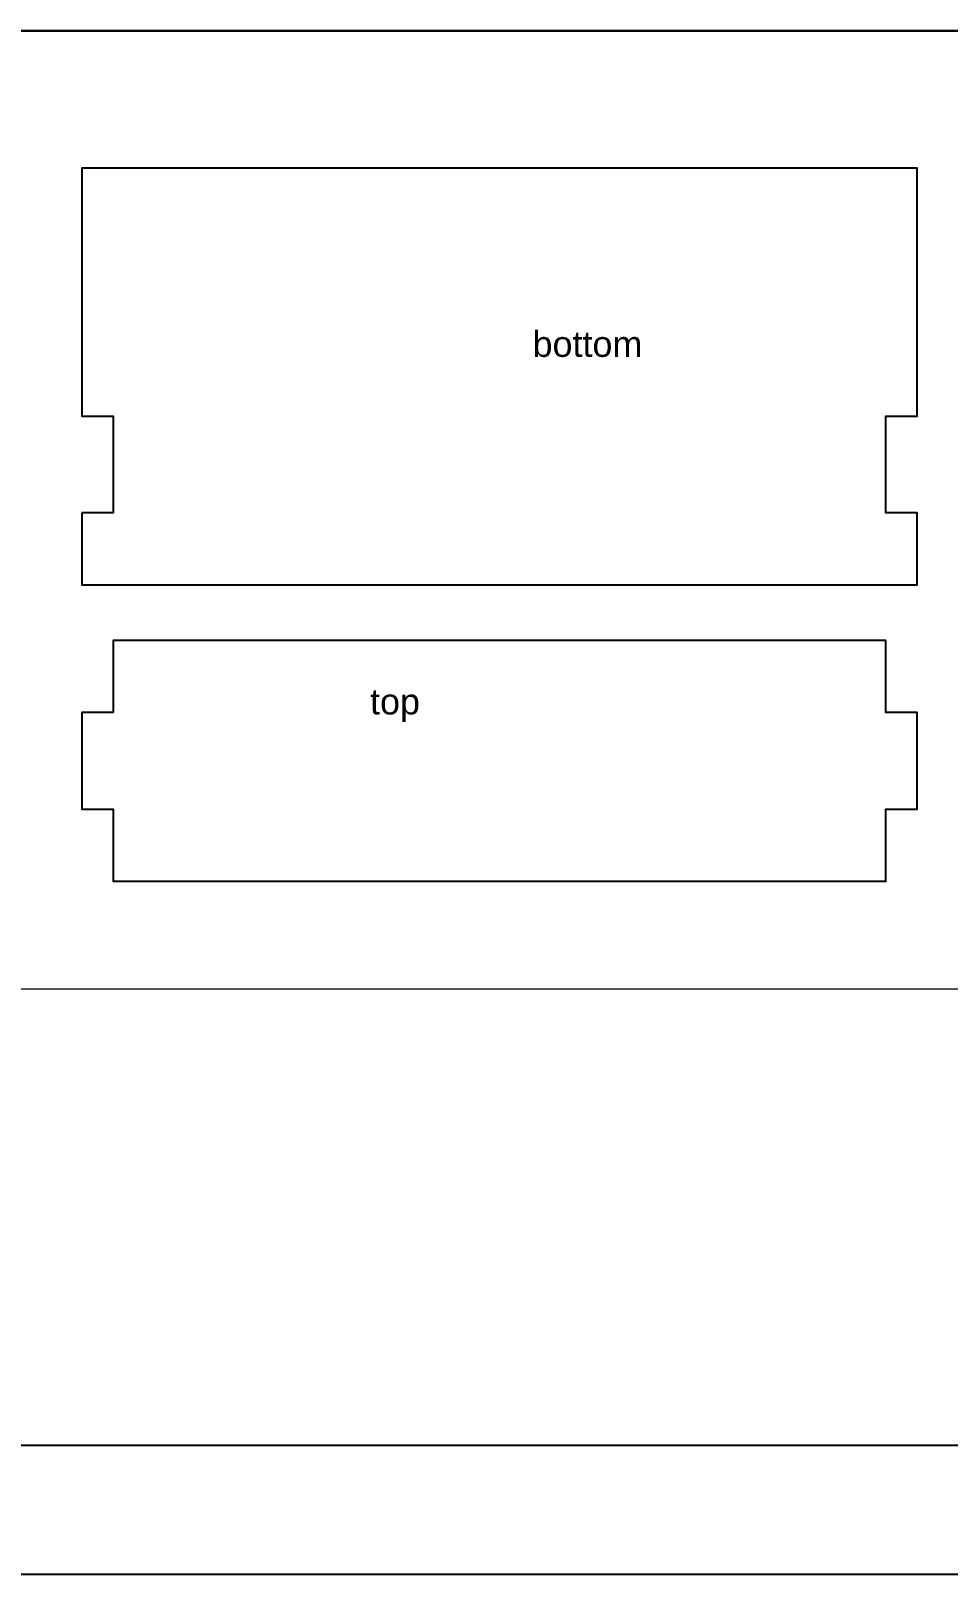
# Model space of a CAD drawing. Header units: inches. Extents: x 0 to 24, y 0 to 12.
# Drawn here: x 7.21 to 14.34, y 0 to 12 of the extents above; entities that cross this region are included whole.
import ezdxf

# ---------------------------------------------------------------- set-up
doc = ezdxf.new("R2010")
doc.units = ezdxf.units.IN
doc.header["$MEASUREMENT"] = 0
doc.layers.add('_dh_cut', color=6, linetype='Continuous', lineweight=5)
doc.styles.get("Standard").update_dxf_attribs({"font": 'arial.ttf'})

msp = doc.modelspace()

# ---------------------------------------------------------------- linework, layer by layer
msp.add_lwpolyline([(0, 0), (24, 0), (24, 12), (0, 12)], close=True)
msp.add_lwpolyline([(0, 12), (23, 12), (23, 1), (0, 1)])
at = {"color": 4, "linetype": 'Continuous', "lineweight": 5}
msp.add_lwpolyline([(0.237, 4.552), (23.871, 4.552)], dxfattribs=at)
at = {"layer": '_dh_cut', "color": 4, "linetype": 'Continuous', "lineweight": 25}
for points in [[(7.602, 8.253), (7.602, 7.692), (14.102, 7.692), (14.102, 8.253), (13.857, 8.253), (13.857, 9.003), (14.102, 9.003), (14.102, 10.933), (7.602, 10.933), (7.602, 9.003), (7.847, 9.003), (7.847, 8.253)], [(7.847, 6.699), (7.602, 6.699), (7.602, 5.949), (7.847, 5.949), (7.847, 5.388), (13.857, 5.388), (13.857, 5.949), (14.102, 5.949), (14.102, 6.699), (13.857, 6.699), (13.857, 7.26), (7.847, 7.26)]]:
    msp.add_lwpolyline(points, close=True, dxfattribs=at)

# ---------------------------------------------------------------- texts
at = {"char_height": 0.2, "attachment_point": 1}
for s, insert in [('bottom', (11.109, 9.665)), ('top', (9.845, 6.885))]:
    msp.add_mtext_dynamic_manual_height_columns(s, width=1.77662, gutter_width=1, heights=[0], dxfattribs=dict(at, insert=insert))

doc.saveas('drawing.dxf')
